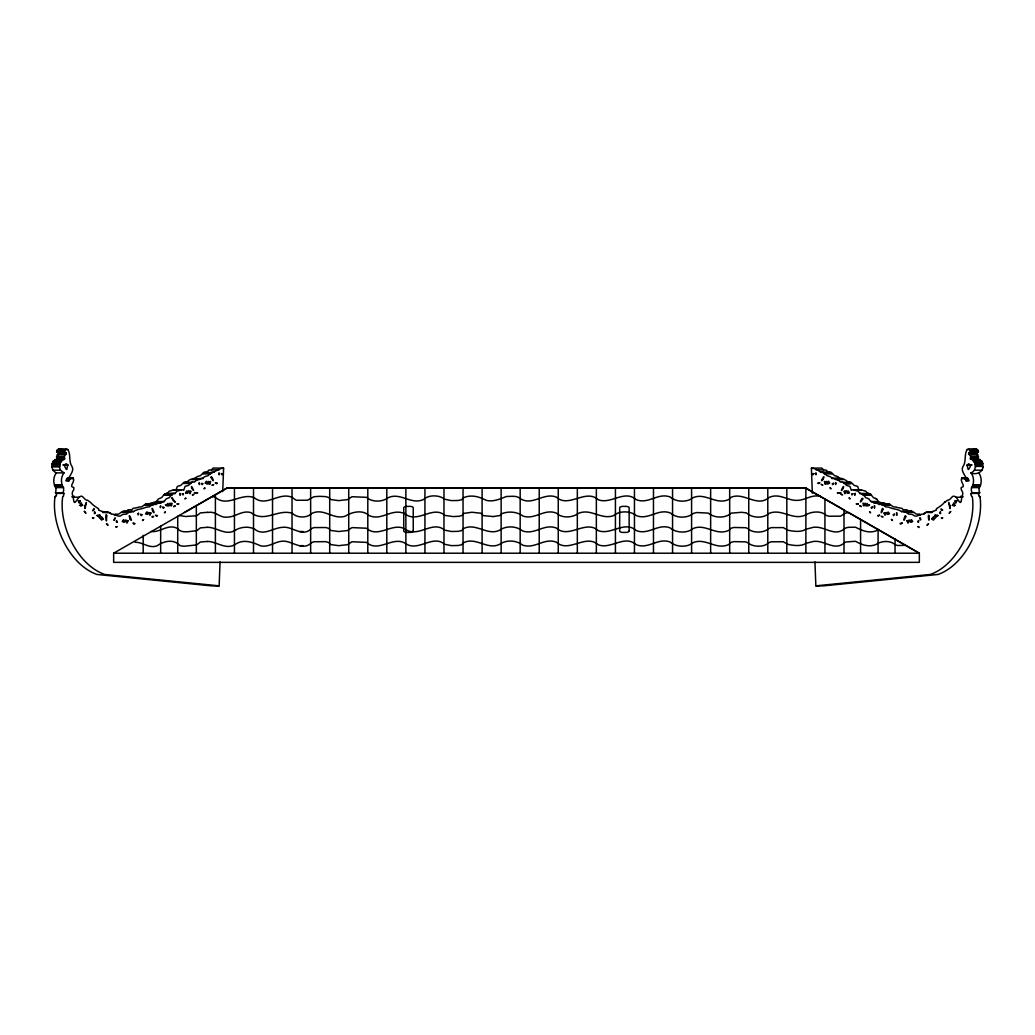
<?xml version="1.0" encoding="UTF-8"?>
<svg xmlns="http://www.w3.org/2000/svg" width="1035" height="1035" viewBox="0 0 1035 1035"><rect width="100%" height="100%" fill="white"/><g stroke="black" fill="none" stroke-linecap="round" stroke-linejoin="round"><path stroke-width="1.5" d="M978.774 472.827C981.672 476.734 982.163 483.655 979.213 487.601L979.097 488.313A6.029 3.959 -90 0 0 979.252 491.431L979.705 492.789L972.02 492.789L971.567 491.431A6.029 3.959 -90 0 1 971.412 488.313L971.529 487.601C974.375 483.668 974.233 476.876 970.985 472.879C976.717 475.725 984.945 470.796 982.564 464.818C983.457 458.919 975.604 458.854 970.895 459.398L970.403 458.919C970.791 457.496 970.843 454.326 968.98 454.417L969.485 452.269L978.191 452.282L978.347 451.014L976.626 449.151L967.169 449.488C963.779 455.064 966.716 461.248 962.873 466.772C960.519 470.524 965.344 475.673 967.311 479.968C965.94 483.28 965.073 476.113 961.916 477.821C959.16 481.547 966.871 486.838 961.256 487.394A3.674 2.406 -90 0 0 961.269 489.697C962.809 492.272 963.417 493.061 961.942 496.735A32.913 21.593 90 0 0 961.437 499.763C960.441 508.03 957.375 494.678 952.899 496.321C950.958 497.576 949.832 500.565 947.245 500.293A1.604 1.048 -90 0 0 946.87 500.759L945.123 501.923A7.62 4.994 -90 0 0 944.593 502.195C942.6 504.808 939.353 506.904 936.546 508.664A2.238 1.462 -90 0 0 936.313 510.177L930.581 512.17L927.955 512.027A1.876 1.229 -90 0 0 927.425 512.428L931.953 512.558M980.016 459.605L978.088 458.919C979.757 454.016 974.31 452.476 969.73 454.326M858.921 489.969L857.692 486.528A8.435 5.537 90 0 0 856.514 486.036L854.25 485.441L852.206 483.384A2.122 1.397 -90 0 0 851.702 483.397C846.772 485.221 844.651 482.556 841.132 481.831A7.555 4.955 90 0 0 840.588 482.116C837.457 478.274 833.071 479.425 830.29 476.747A8.435 5.537 90 0 0 829.1 476.255L826.849 475.66L824.791 473.603A2.122 1.397 -90 0 0 824.287 473.616L823.756 472.542L821.402 472.051A7.555 4.955 90 0 0 820.859 472.335C817.973 470.045 815.05 468.208 811.401 468.221L812.346 493.216M190.789 491.302L190.246 493.63A9.431 6.184 -90 0 1 189.651 493.41L188.474 491.211L190.13 491.677A13.196 8.655 -90 0 0 190.789 491.302L187.71 491.302M210.519 481.521L209.976 483.85L206.909 483.85M55.295 492.789L62.98 492.789L63.433 491.431A6.029 3.959 -90 0 0 63.588 488.313L63.471 487.601C60.625 483.668 60.767 476.876 64.015 472.879L56.33 472.879C53.095 476.876 52.94 483.668 55.786 487.601L55.903 488.313A6.029 3.959 -90 0 1 55.748 491.431C54.842 493.061 57.947 494.368 55.709 496.257A9.742 6.391 90 0 0 55.01 496.735C50.922 524.68 69.254 564.67 96.967 574.464L211.463 585.849L219.148 585.849L220.054 561.876M222.719 491.612L223.599 468.221C217.428 467.859 213.896 475.065 206.547 472.335A7.555 4.955 -90 0 0 205.913 472.051L203.559 472.542L203.028 473.616A2.122 1.397 -90 0 0 202.524 473.603L200.48 475.66L198.215 476.255A8.435 5.537 90 0 0 197.038 476.747C194.347 479.438 190.13 478.144 187.089 481.896M967.091 465.258L968.191 469.502A3.234 2.122 -90 0 0 968.941 469.049L970.39 466.229A2.135 1.397 -90 0 0 970.261 464.987L968.657 463.771L967.091 465.258L971.697 465.258M970.985 472.879C977.984 470.097 971.231 463.499 983.25 466.733M56.33 472.879C50.366 470.511 50.624 460.808 56.433 459.398L56.912 458.919C55.114 453.576 61.634 453.175 66.02 454.417L65.516 452.269L56.809 452.282L56.653 451.014L58.374 449.151L67.831 449.488C71.221 455.064 68.284 461.248 72.127 466.772C74.481 470.524 69.656 475.673 67.689 479.968C69.06 483.28 69.927 476.113 73.084 477.821C75.84 481.547 68.129 486.838 73.744 487.394A3.674 2.406 -90 0 1 73.731 489.697C72.191 492.272 71.583 493.061 73.058 496.735A32.913 21.593 90 0 1 73.563 499.763C74.429 507.655 77.457 496.037 81.48 496.101C83.938 496.916 84.883 500.617 87.755 500.293A1.604 1.048 -90 0 1 88.13 500.759L89.954 502.001A7.62 4.994 -90 0 1 90.407 502.195C92.4 504.808 95.647 506.904 98.454 508.664A2.238 1.462 -90 0 1 98.687 510.177L104.419 512.17L107.045 512.027A1.876 1.229 -90 0 1 107.575 512.428L109.529 512.855A8.086 5.304 90 0 1 109.956 512.868L110.861 513.502A5.343 3.506 -90 0 1 111.172 514.136C115.183 513.308 118.507 518.535 122.026 514.874A10.014 6.572 -90 0 1 123.566 514.343L126.412 514.085L128.909 512.273A2.238 1.475 -90 0 1 129.453 512.39L131.29 511.51A7.426 4.877 90 0 1 131.678 511.251L132.752 511.251A7.31 4.8 90 0 1 133.282 511.639C137.021 508.897 141.083 509.44 145.288 507.564A9.354 6.132 -90 0 1 146.711 507.072L149.376 506.839L151.705 505.158A2.096 1.371 -90 0 1 152.21 505.261L153.93 504.446A6.909 4.528 90 0 1 154.293 504.213L155.289 504.213A6.87 4.502 -90 0 1 155.793 504.575C159.015 501.652 163.944 503.592 165.911 499.155A8.435 5.537 90 0 1 167.062 498.508L169.274 497.628L171.189 495.299A2.122 1.397 90 0 1 171.694 495.248L172.767 493.967M64.493 452.282L64.869 449.876L66.046 449.151M51.75 466.733L59.435 466.733L60.884 461.235L64.597 458.919C64.209 457.496 64.157 454.326 66.02 454.417M975.565 466.733L975.306 463.421L972.344 459.605M150.916 512.985L150.049 515.184A8.81 5.783 -90 0 1 149.493 514.874L148.626 512.506L150.204 513.244A14.632 9.6 -90 0 0 150.916 512.985L147.837 512.985M128.042 520.67L127.111 523.037A9.393 6.158 -90 0 1 126.516 522.688L125.649 520.062L127.279 520.954A15.706 10.298 -90 0 0 128.042 520.67L124.963 520.67M100.214 515.766L100.11 515.391A2.898 1.902 90 0 0 99.683 515.301L98.092 515.96L98.907 517.125A36.018 23.637 -90 0 0 99.671 517.875A10.544 6.922 -90 0 1 99.787 516.931L100.214 515.766L97.135 515.766M171.551 505.546L171.952 503.152A13.196 8.655 90 0 1 171.318 503.605L169.649 503.359L170.943 505.403A9.431 6.184 -90 0 0 171.551 505.546L165.885 505.546M977.415 454.326L976.212 453.886L976.445 452.735L978.191 452.282M148.29 504.614C151.433 501.522 156.311 503.631 158.226 499.155A8.435 5.537 -90 0 1 159.377 498.508L161.589 497.628L163.517 495.299A2.122 1.397 -90 0 1 164.022 495.248L164.863 493.98L174.488 493.307A7.555 4.955 -90 0 1 175.044 493.514L176.894 491.198L180.685 490.15A12.485 8.189 -90 0 0 181.448 489.749L183.027 489.982A8.396 5.511 90 0 1 183.713 490.318L184.993 486.528A8.435 5.537 90 0 1 186.171 486.036L188.422 485.441L190.479 483.384A2.122 1.397 -90 0 1 190.983 483.397L191.514 482.323L193.868 481.831A7.555 4.955 90 0 1 194.412 482.116C197.504 478.299 201.941 479.412 204.71 476.747A8.435 5.537 90 0 1 205.9 476.255L208.151 475.66L210.208 473.603A2.122 1.397 -90 0 1 210.713 473.616L211.243 472.542L213.598 472.051A7.555 4.955 -90 0 1 214.142 472.335L214.323 472.335M176.079 489.969L177.308 486.528A8.435 5.537 90 0 1 178.486 486.036L180.75 485.441L182.794 483.384A2.122 1.397 -90 0 1 183.298 483.397L185.938 481.754M863.449 505.546A9.431 6.184 -90 0 0 864.057 505.403L865.351 503.359L863.682 503.605A13.196 8.655 90 0 1 863.048 503.139L863.449 505.546L869.115 505.546M131.794 509.647L133.062 508.379L137.603 507.564A9.354 6.132 -90 0 1 139.039 507.072L141.704 506.839L144.02 505.158A2.096 1.371 -90 0 1 144.525 505.261L145.379 504.265L153.93 504.446M972.02 492.789L970.765 494.135L971.606 496.257A9.742 6.391 90 0 1 972.305 496.735C976.393 524.68 958.061 564.67 930.349 574.464L815.852 585.849L814.946 561.876M979.705 492.789L978.45 494.135L979.291 496.257A9.742 6.391 90 0 1 979.99 496.735C984.078 524.68 965.746 564.67 938.033 574.464L823.537 585.849L815.852 585.849M842.865 488.636C838.622 495.118 845.181 482.038 843.24 488.158A3.364 2.199 90 0 0 842.852 488.636M862.233 493.967L863.216 495.131A2.122 1.397 -90 0 1 863.811 495.299L865.726 497.628L867.938 498.508A8.435 5.537 -90 0 1 869.089 499.155C871.056 503.592 875.985 501.652 879.207 504.575A6.87 4.502 90 0 1 879.711 504.213L880.707 504.213A6.909 4.528 -90 0 1 881.07 504.446L882.79 505.261A2.096 1.371 -90 0 1 883.295 505.158L885.624 506.839L888.289 507.072A9.354 6.132 -90 0 1 889.712 507.564C893.929 509.401 897.966 508.922 901.718 511.639A7.31 4.8 -90 0 1 902.248 511.251L903.322 511.251A7.426 4.877 -90 0 1 903.71 511.51L905.547 512.39A2.238 1.475 -90 0 1 906.091 512.286L908.588 514.085L911.434 514.343A10.014 6.572 -90 0 1 912.973 514.874C916.492 518.535 919.817 513.308 923.828 514.136A5.343 3.506 90 0 1 924.139 513.502L925.044 512.868A8.086 5.304 -90 0 1 925.471 512.855L926.364 512.053L932.509 512.053M165.432 493.967L166.803 493.307A7.555 4.955 90 0 1 167.36 493.514L169.21 491.198L173 490.15A12.485 8.189 90 0 0 173.776 489.749L181.448 489.749M103.332 518.69L101.663 520.139A6.999 4.593 90 0 1 101.275 519.505L101.534 516.775L102.581 518.483A15.616 10.246 -90 0 0 103.332 518.69L100.266 518.69M970.507 452.282L970.131 449.876L968.954 449.151M206.638 472.335L208.941 470.058L219.394 469.722M66.46 453.886L57.468 454.404M934.747 515.546L934.89 515.391A2.898 1.902 -90 0 1 935.317 515.301L936.908 515.96L936.093 517.125A36.018 23.637 -90 0 1 935.33 517.875A10.544 6.922 -90 0 0 935.213 516.931L934.747 515.546L937.826 515.546M945.046 502.001L945.123 501.923A7.62 4.994 90 0 0 944.593 502.195M115.881 514.343A10.014 6.572 -90 0 0 114.342 514.874A10.014 6.572 90 0 1 115.881 514.343L118.74 514.085L121.224 512.273A2.238 1.475 -90 0 1 121.768 512.39L123.605 511.51A7.426 4.877 90 0 1 123.993 511.251L125.067 511.251A7.31 4.8 -90 0 1 125.61 511.639L133.489 511.678M144.525 505.261L152.313 505.171M125.804 511.678L128.029 509.828L130.837 509.699M805.618 543.44L813.652 541.383A31.27 13.804 0 0 1 815.024 541.357C824.791 540.697 835.374 551.241 844.405 542.806A4.489 1.979 0 0 1 846.087 541.978L854.457 541.344A7.09 3.131 0 0 1 855.686 541.37C861.78 544.902 868.779 547.411 875.882 544.539C881.328 540.775 890.152 540.128 895.236 544.721L897.655 545.51L905.625 545.316M805.54 529.364L813.588 527.242A32.137 14.192 0 0 1 815.412 527.216C825.076 526.724 834.728 536.66 844.004 529.105C846.746 526.505 851.119 527.514 854.612 527.203A7.154 3.157 0 0 1 855.518 527.216C862.388 530.8 870.228 534.151 878.081 529.92M805.54 529.506C800.417 532.43 793.522 531.343 787.933 530.243L783.288 527.604L771.308 527.63L768.759 528.549C763.972 533.116 752.82 533.284 747.956 528.743L745.912 527.721L733.854 527.475L730.943 528.251L728.834 530.334C716.052 536.415 705.611 523.167 693.088 528.536C687.149 533.607 675.855 532.999 670.085 527.824C657.678 523.27 648.415 535.561 636.176 530.515C624.545 520.126 610.728 535.638 598.191 530.606C585.913 519.285 568.525 539.326 556.507 528.096C544.087 523.167 534.991 535.276 522.546 530.942C517.034 526.336 507.965 525.689 501.677 528.937C488.908 537.877 476.747 522.106 463.667 528.51L461.662 530.606L458.311 531.343L451.363 531.498L444.558 530.114C432.876 519.997 418.282 537.877 405.862 529.584C393.455 520.98 378.383 539.222 366.506 528.225L352.003 527.604L347.514 530.528L338.626 531.524L330.683 530.425L328.587 528.342L325.883 527.527L313.967 527.604L311.561 528.51C302.078 538.006 292.633 525.832 282.516 527.345C273.201 527.682 263.744 536.479 254.778 529.286M805.54 543.647C800.417 546.571 793.522 545.497 787.933 544.384L783.288 541.745L771.308 541.784L768.759 542.702C764.011 547.567 752.859 547.127 747.956 542.896L745.912 541.861L733.854 541.615L730.943 542.392L728.834 544.488C716.052 550.555 705.611 537.307 693.088 542.676C687.149 547.748 675.855 547.153 670.085 541.978C657.691 537.45 648.415 549.727 636.176 544.669C624.545 534.28 610.779 549.831 598.191 544.746C585.849 533.465 568.616 553.427 556.507 542.236C544.1 537.32 534.991 549.443 522.546 545.083C517.034 540.49 507.965 539.843 501.677 543.077C488.908 552.017 476.747 536.259 463.667 542.65L461.662 544.746L458.311 545.484L451.363 545.639L444.558 544.255C432.928 534.125 418.243 552.043 405.862 543.724C393.455 535.121 378.383 553.363 366.506 542.379L352.003 541.758L347.514 544.682L338.626 545.665L330.683 544.565L328.587 542.495L325.883 541.667L313.967 541.745L311.561 542.663C304.122 550.439 294.781 543.336 287.044 541.603C277.212 539.08 270.29 547.903 260.716 545.859C253.148 542.547 244.221 538.821 236.148 543.841C227.299 550.387 218.152 542.638 209.406 541.499A10.182 4.489 0 0 0 207.556 541.577M82.606 505.287L80.652 506.05A6.003 3.946 90 0 1 80.445 505.313L81.247 502.816L81.946 504.808A14.089 9.237 90 0 0 82.606 505.287L79.54 505.287M831.868 478.597C838.648 477.523 843.24 477.691 847.911 481.896M236.148 529.7C241.647 526.828 249.124 526.194 254.662 529.183M236.071 529.752C227.208 536.221 218.139 528.471 209.406 527.345A10.182 4.489 0 0 0 207.556 527.423M227.454 487.796L184.45 512.454M113.643 553.207L227.092 488.002L805.45 488.002L919.339 553.22L919.339 562.354L113.643 562.354L113.643 553.22L919.339 553.22L848.532 512.454L844.793 513.425L840.627 516.154L828.712 516.219L826.098 515.314C821.182 510.449 811.337 511.484 805.864 514.835C792.939 521.213 781.968 508.017 768.992 513.412C763.519 518.677 751.928 518.16 746.455 512.907L741.59 512.286L731.215 513.153C725.47 518.483 714.215 518.237 708.289 513.101L696.736 512.532L693.372 513.399C687.602 518.419 676.153 518.432 670.564 513.037C658.118 508.107 648.816 520.333 636.538 515.715C630.638 510.76 619.473 510.514 613.587 515.611C601.037 520.269 590.726 507.719 577.996 513.567C572.704 517.707 561.876 518.419 556.882 513.36C544.591 507.9 535.444 520.062 523.128 516.116C517.177 511.782 509.013 510.967 501.923 513.606L499.892 515.559L493.372 516.53M71.803 496.787L74.416 496.321M146.608 504.213A6.909 4.528 -90 0 0 146.245 504.446L146.155 504.446A6.909 4.528 90 0 1 146.608 504.213L147.617 504.213A6.87 4.502 -90 0 1 148.108 504.575A6.87 4.502 90 0 0 147.617 504.213M211.515 469.812L213.184 468.04L223.599 468.221M873.812 502.958L884.097 502.764L886.71 504.614M960.583 496.321L963.197 496.787M901.614 511.665L909.299 511.665A7.31 4.8 -90 0 1 909.933 511.251L911.007 511.251A7.426 4.877 90 0 1 911.395 511.51L913.232 512.39A2.238 1.475 -90 0 1 913.776 512.286L916.26 514.085L919.119 514.343A10.014 6.572 -90 0 1 920.658 514.874A10.014 6.572 90 0 0 919.119 514.343M820.781 472.335L828.453 472.335A7.555 4.955 90 0 1 829.087 472.051L831.441 472.542L831.972 473.616A2.122 1.397 -90 0 1 832.476 473.603L834.52 475.66L836.785 476.255A8.435 5.537 -90 0 1 837.962 476.747L839.747 478.636M859.658 489.982A8.396 5.511 -90 0 0 859.361 490.111A8.396 5.511 90 0 1 859.658 489.982L861.223 489.749A12.485 8.189 -90 0 0 862 490.15L865.79 491.198L867.64 493.514A7.555 4.955 -90 0 1 868.197 493.307L870.513 494.109L870.978 495.248A2.122 1.397 -90 0 1 871.483 495.299L873.411 497.628L875.623 498.508A8.435 5.537 -90 0 1 876.774 499.155L878.34 501.535L881.497 502.958M815.606 469.722L826.059 470.058L828.362 472.335M976.626 449.151L967.169 449.488M849.062 481.754L851.702 483.397M904.163 509.699L906.97 509.828L909.196 511.678M828.453 472.335L828.543 472.335A7.555 4.955 -90 0 1 829.087 472.051M56.809 452.282L66.227 452.735M844.017 483.397A2.122 1.397 -90 0 1 844.521 483.384L846.578 485.441L848.829 486.036A8.435 5.537 -90 0 1 850.007 486.528L851.288 490.318A8.396 5.511 -90 0 1 851.973 489.982L853.552 489.749A12.485 8.189 -90 0 0 854.315 490.15L858.106 491.198L859.956 493.514A7.555 4.955 -90 0 1 860.512 493.307L862.026 493.967M167.36 493.514L167.45 493.514A7.555 4.955 -90 0 0 166.803 493.307M207.569 512.312L200.428 512.894L197.439 515.236A4.127 1.824 0 0 1 196.456 515.753L185.627 516.504L178.977 515.482M207.556 527.281L200.363 527.876L197.362 530.269A4.114 1.811 0 0 1 196.391 530.735C190.725 531.071 181.617 533.957 177.813 528.73C168.64 523.089 160.283 532.663 151.304 531.537M207.556 541.421L200.363 542.017L197.362 544.41A4.049 1.785 0 0 1 195.99 544.992L184.54 546.195A7.012 3.092 0 0 1 179.935 545.523C173.375 538.498 163.543 541.214 156.958 545.898C148.872 548.77 142.726 541.887 134.951 542.275M493.281 516.543L483.604 515.676A4.386 1.941 0 0 1 482.685 515.042L480.887 513.205L471.947 512.26L463.978 513.347L462.037 515.443L459.346 516.258L453.175 516.568L444.895 515.417C433.083 504.964 417.532 523.813 405.228 513.981A5.253 2.316 0 0 0 402.24 512.778C390.286 509.401 381.074 520.993 368.99 515.508C362.612 509.375 351.732 511.95 345.173 516.219C332.934 519.997 323.903 507.538 311.69 513.463C307.123 518.237 297.278 518.069 292.504 513.463A1.772 0.789 0 0 0 292.051 513.192C277.367 508.845 264.701 523.154 250.975 512.623C242.216 509.919 235.501 517.125 227.221 517.138C220.235 518.25 215.798 511.174 208.863 512.364A12.109 5.343 0 0 0 207.556 512.441M67.831 449.488L58.374 449.151M57.184 449.876L64.869 449.876M970.131 449.876L977.816 449.876M56.653 451.014L64.325 451.014M970.675 451.014L978.347 451.014M56.563 451.946L64.248 451.946M970.752 451.946L978.437 451.946M968.773 452.735L976.445 452.735M968.54 453.886L976.212 453.886M57.585 454.326L65.27 454.326M968.98 454.417L977.532 454.404M57.326 454.714L65.011 454.714M969.989 454.714L977.674 454.714M56.731 456.629L64.416 456.629M970.584 456.629L978.269 456.629M56.511 456.797L64.183 456.797M970.817 456.797L978.489 456.797M56.912 458.22L64.597 458.22M970.403 458.22L978.088 458.22M56.912 458.919L64.597 458.919M970.403 458.919L978.088 458.919M56.433 459.398L64.105 459.398M970.895 459.398L978.567 459.398M54.984 459.605L62.656 459.605M54.312 460.549L61.996 460.549M973.004 460.549L980.688 460.549M54.143 460.769L61.815 460.769M973.185 460.769L980.857 460.769M53.432 460.976L61.104 460.976M973.896 460.976L981.568 460.976M53.199 461.235L60.884 461.235M974.116 461.235L981.801 461.235M53.251 461.481L60.936 461.481M974.064 461.481L981.749 461.481M53.199 462.037L60.884 462.037M974.116 462.037L981.801 462.037M52.009 463.421L60.043 463.292M974.957 463.292L982.991 463.421M52.371 464.185L60.043 464.185M974.957 464.185L982.629 464.185M63.122 464.715L67.728 464.715L66.809 469.502A3.234 2.122 -90 0 1 66.059 469.049L64.61 466.229A2.135 1.397 -90 0 1 64.739 464.987L65.994 463.745L67.728 464.715M967.272 464.715L971.878 464.715M52.436 464.818L60.121 464.818M974.879 464.818L982.564 464.818M63.303 465.258L67.909 465.258M52.073 466.397L59.758 466.397M975.242 466.397L982.927 466.397M811.401 468.221L821.816 468.04L823.485 469.812M52.72 470.175L60.405 470.175L64.015 472.879M974.595 470.175L982.28 470.175M203.559 472.542L212.201 472.529M822.799 472.529L831.441 472.542M203.119 473.512L210.791 473.512M824.209 473.512L831.881 473.512M203.028 473.616L210.713 473.616M824.287 473.616L831.972 473.616M68.388 477.782L73.084 477.821M961.916 477.821L966.612 477.782M68.232 478.092L71.337 477.924M963.663 477.924L966.768 478.092M67.081 478.286L73.239 478.196M961.761 478.196L967.919 478.286M67.146 478.649L73.291 478.649M195.253 478.636L203.132 478.597M961.709 478.649L967.854 478.649M66.77 479.076L69.85 479.076M965.15 479.076L968.23 479.076M191.798 479.593L199.664 479.503M835.336 479.503L843.202 479.593M65.994 480.007L69.073 480.007M965.927 480.007L969.006 480.007M66.033 480.952L69.099 480.952M965.901 480.952L968.967 480.952M183.829 482.323L192.471 482.31M842.529 482.31L851.171 482.323M183.389 483.293L191.074 483.293M843.926 483.293L851.611 483.293M183.298 483.397L190.983 483.397M824.481 481.521L825.024 483.85L828.091 483.85M54.596 484.962L62.281 484.962M972.719 484.962L980.404 484.962M54.506 485.234L62.191 485.234M972.809 485.234L980.494 485.234M54.544 485.855L62.229 485.855M972.771 485.855L980.456 485.855M54.777 486.579L62.462 486.579M972.538 486.579L980.223 486.579M55.786 487.601L63.471 487.601M971.529 487.601L979.213 487.601M227.247 487.808L805.45 487.808L844.004 509.88L844.004 553.207M853.552 489.749L861.223 489.749M844.211 491.302A13.196 8.655 90 0 0 844.87 491.677L846.527 491.211L845.349 493.41A9.431 6.184 -90 0 1 844.754 493.63L844.211 491.302L847.29 491.302M56.343 493.397L64.028 493.397L63.394 496.257A9.742 6.391 90 0 0 62.695 496.735C58.607 524.68 76.939 564.67 104.651 574.464L219.148 585.849M970.972 493.397L978.657 493.397M167.541 493.501L175.225 493.501M859.774 493.501L867.459 493.501M861.883 493.967L869.568 493.967M164.487 494.109L172.159 494.109M862.841 494.109L870.513 494.109M164.099 495.131L171.784 495.131L164.022 495.248M870.901 495.131L863.216 495.131L870.978 495.248M72.709 497.227L78.854 497.227M956.146 497.227L962.291 497.227M156.66 501.535L164.345 501.535M870.655 501.535L878.34 501.535M153.503 502.958L161.188 502.958M145.198 504.291L152.882 504.291M882.118 504.291L889.802 504.291L890.475 505.261A2.096 1.371 -90 0 1 890.98 505.158L893.296 506.839L895.961 507.072A9.354 6.132 90 0 1 897.397 507.564L901.938 508.379L903.206 509.647M881.07 504.446L889.802 504.291M165.419 504.795L170.025 504.795M864.975 504.795L869.581 504.795M882.687 505.171L890.475 505.261M952.394 505.287A14.089 9.237 -90 0 0 953.054 504.821L953.753 502.816L954.555 505.313A6.003 3.946 -90 0 1 954.348 506.05L952.394 505.287L955.46 505.287M122.492 511.342L131.29 511.51M903.71 511.51L912.508 511.342M102.491 512.053L108.636 512.053M121.768 512.39L129.556 512.286M905.444 512.286L913.232 512.39M103.047 512.558L107.666 512.558M884.084 512.985A14.632 9.6 90 0 0 884.796 513.244L886.374 512.506L885.507 514.874A8.81 5.783 90 0 1 884.951 515.184L884.084 512.985L887.163 512.985M97.044 515.391L100.11 515.391M934.89 515.391L937.956 515.391M97.174 515.546L100.253 515.546M934.786 515.766L937.865 515.766M931.668 518.69A15.616 10.246 -90 0 0 932.419 518.483L933.466 516.775L933.725 519.505A6.999 4.593 -90 0 1 933.337 520.139L931.668 518.69L934.734 518.69M906.958 520.67A15.706 10.298 -90 0 0 907.708 520.954L909.351 520.062L908.484 522.701A9.393 6.158 90 0 1 907.889 523.037L906.958 520.67L910.037 520.67M303.151 531.524L299.827 531.511M303.151 545.678L299.827 545.665M911.395 511.51L911.486 511.51A7.426 4.877 -90 0 0 911.007 511.251M926.364 512.053L927.244 512.493M820.807 496.567C811.66 493.811 805.191 500.655 796.601 500.371C787.027 500.526 778.954 492.66 768.837 497.589C757.271 507.81 743.583 491.599 730.995 497.343L728.873 499.426C716.104 505.507 705.637 492.311 693.114 497.641C687.188 502.687 675.881 502.13 670.111 496.955C657.704 492.401 648.428 504.666 636.189 499.633C624.571 489.27 610.728 504.705 598.204 499.724C585.913 488.365 568.513 508.444 556.481 497.201C543.763 491.923 532.43 506.464 520.178 498.56C516.659 495.209 511.057 496.593 506.607 496.451C500.138 498.805 493.798 502.104 486.295 500.384C479.554 496.839 471.572 494.303 463.667 497.641L461.623 499.75L458.246 500.474L451.338 500.617L444.571 499.219C439.668 494.872 428.49 494.562 423.6 499.491C410.921 505.3 400.235 491.625 387.711 497.926C382.213 502.234 371.681 502.247 366.493 497.317L352.016 496.722L347.475 499.633L338.6 500.629L330.721 499.543L328.574 497.46L325.844 496.632L319.699 496.321L313.928 496.722L307.524 500.228L296.411 500.28A27.893 12.316 0 0 1 292.582 497.615C279.618 491.159 266.538 507.59 254.377 497.809C241.22 492.13 227.532 508.12 215.099 497.175A8.112 3.584 0 0 0 212.356 496.567L212.02 496.528M888.392 504.213A6.909 4.528 90 0 1 888.755 504.446A6.909 4.528 -90 0 0 888.392 504.213L887.383 504.213A6.87 4.502 -90 0 0 886.891 504.575M62.98 492.789L64.028 493.397M59.435 466.733L60.405 470.175M192.135 488.636C196.301 495.015 189.703 482.038 191.837 488.235A3.364 2.199 90 0 1 192.148 488.636M58.555 452.735L58.788 453.886M895.042 539.028L895.042 553.233M878.081 529.351L878.081 553.233M860.577 519.402L860.577 553.233M824.934 498.961L824.934 553.207M805.877 488.002L805.877 553.207M786.82 487.808L786.82 553.207M767.789 487.808L767.789 553.207M748.758 487.808L748.758 553.207M729.675 487.808L729.675 553.207M710.644 487.808L710.644 553.207M691.587 487.808L691.587 553.207M672.556 487.808L672.556 553.207M653.473 487.808L653.473 553.207M634.455 487.808L634.455 553.207M615.424 487.808L615.424 553.207M596.354 487.808L596.354 553.207M577.336 487.808L577.336 553.207M558.253 487.808L558.253 553.207M539.222 487.808L539.222 553.207M520.165 487.808L520.165 553.207M501.134 487.808L501.134 553.207M482.103 487.808L482.103 553.207M463.046 487.808L463.046 553.207M443.976 487.808L443.976 553.207M424.932 487.808L424.932 553.207M405.875 487.808L405.875 553.207M386.805 487.808L386.805 553.207M367.8 487.808L367.8 553.207M348.73 487.808L348.73 553.207M329.699 487.808L329.699 553.207M310.642 487.808L310.642 553.207M292.025 487.808L292.025 553.207M272.528 487.808L272.528 553.207M253.51 487.808L253.51 553.207M234.44 487.808L234.44 553.207M215.396 494.601L215.396 553.207M196.339 505.52L196.339 553.207M177.722 516.206L177.722 553.207M160.658 525.78L160.658 553.207M143.192 535.393L143.192 553.207M175.639 490.111A8.396 5.511 -90 0 0 175.342 489.982L173.932 489.749A12.485 8.189 -90 0 1 173 490.15M109.529 512.855A8.086 5.304 -90 0 1 109.956 512.868M209.976 483.85A9.431 6.184 90 0 1 209.38 483.63L208.203 481.43L209.859 481.896A13.196 8.655 90 0 0 210.519 481.521M55.01 496.735A9.742 6.391 -90 0 1 55.709 496.257M867.64 493.514A7.555 4.955 90 0 1 868.197 493.307M875.623 498.508A8.435 5.537 90 0 1 876.774 499.155M979.291 496.257A9.742 6.391 -90 0 1 979.99 496.735M923.828 514.136A5.343 3.506 -90 0 1 924.139 513.502M825.024 483.85A9.431 6.184 90 0 0 825.619 483.63L826.797 481.43L825.141 481.896A13.196 8.655 90 0 1 824.481 481.521M925.044 512.868A8.086 5.304 90 0 1 925.471 512.855M855.143 494.394C854.185 497.641 855.259 490.771 855.143 494.394M84.754 506.012L85.025 508.547L86.397 502.441A3.545 2.329 90 0 1 86.203 502.984L85.375 504.64A2.419 1.591 -90 0 1 85.284 505.183L84.754 506.012M93.965 508.884L93.551 510.527L92.529 510.695L93.965 508.884M816.11 473.577C815.645 477.368 815.722 470.627 816.11 473.577M835.84 483.358C835.374 487.149 835.452 480.421 835.84 483.358M950.635 511.549L949.302 513.179L950.635 511.549M115.04 518.095L114.083 520.217L115.04 518.095M211.075 477.329L211.567 478.455A3.364 2.199 -90 0 1 211.864 478.856C215.267 484.846 211.334 474.211 211.075 477.329M849.179 498.068L849.994 498.986A7.271 4.761 -90 0 0 849.761 498.314L849.179 498.068M106.721 515.831L106.424 520.928L105.868 517.603A2.393 1.565 -90 0 0 105.816 517.06L106.256 514.576L106.721 515.831M185.588 492.88L186.727 493.255A41.995 27.544 90 0 0 187.671 493.294A12.795 8.396 90 0 1 187.296 492.492L186.792 491.043A2.368 1.552 -90 0 0 186.416 491.289L185.588 492.88M205.318 483.099L206.457 483.474A41.995 27.544 90 0 0 207.401 483.513A12.795 8.396 -90 0 1 207.026 482.711L206.521 481.262A2.368 1.552 -90 0 0 206.146 481.508L205.318 483.099M822.993 479.373C818.62 484.626 825.917 472.283 823.433 478.455A3.364 2.199 90 0 0 823.135 478.856L822.993 479.373M868.132 505.416L866.968 505.636A41.995 27.544 -90 0 1 866.036 505.546A12.795 8.396 -90 0 0 866.463 504.795L867.045 503.424A2.368 1.552 -90 0 1 867.395 503.722L868.132 505.416M950.246 506.167L949.975 508.547L948.603 502.441A3.545 2.329 -90 0 0 948.797 502.984L949.625 504.64A2.419 1.591 -90 0 0 949.716 505.183L950.246 506.167M123.023 520.45L122.234 521.485L123.424 522.015A44.596 29.252 90 0 0 124.42 522.222A11.838 7.762 90 0 1 124.135 521.304L123.825 519.699A2.846 1.876 -90 0 0 123.398 519.893L123.023 520.45M204.891 488.08L204.024 488.895A7.271 4.761 90 0 1 204.296 488.248L204.891 488.08M918.588 520.579L918.524 522.3L917.657 521.821L918.588 520.579M152.675 511.329C156.544 516.814 150.644 503.67 152.378 510.151A2.885 1.889 -90 0 1 152.624 510.591L152.675 511.329M862.724 498.896L862.181 499.957A3.364 2.199 90 0 0 861.844 500.306C858.144 505.804 862.685 495.739 862.724 498.896M129.931 518.897C134.071 524.732 127.758 510.708 129.621 517.629A3.079 2.018 90 0 1 129.893 518.108L129.931 518.897M413.237 530.709L413.211 531.11A3.286 1.449 0 0 1 409.925 532.417L406.884 532.417A3.286 1.449 0 0 1 403.753 530.955L403.753 507.823A3.286 1.449 0 0 1 406.962 506.374L409.938 506.374A3.286 1.449 0 0 1 413.224 507.719L413.237 530.709M629.151 530.709L629.138 531.11A3.286 1.449 0 0 1 625.839 532.417L622.798 532.417A3.286 1.449 0 0 1 619.68 530.955L619.68 507.823A3.286 1.449 0 0 1 622.876 506.374L625.852 506.374A3.286 1.449 0 0 1 629.138 507.719L629.151 530.709M147.19 512.325L147.268 513.567A11.087 7.271 -90 0 0 147.526 514.421A41.762 27.402 90 0 1 146.608 514.227L145.547 513.852L146.569 512.247A2.652 1.747 -90 0 1 146.97 512.066L147.19 512.325M828.207 481.78L827.974 482.711A12.795 8.396 90 0 1 827.599 483.513A41.995 27.544 90 0 0 828.543 483.474L829.695 483.229L828.854 481.508A2.368 1.552 -90 0 0 828.479 481.262L828.207 481.78M847.937 491.56L847.704 492.492A12.795 8.396 90 0 1 847.329 493.294A41.995 27.544 90 0 0 848.273 493.255L849.424 493.009L848.584 491.289A2.368 1.552 -90 0 0 848.208 491.043L847.937 491.56M929.275 516.452L929.184 517.06A2.393 1.565 -90 0 0 929.132 517.603C929.249 525.858 927.231 511.083 929.275 516.452M185.821 498.249L185.006 498.986A7.271 4.761 -90 0 1 185.239 498.314L185.821 498.249M165.393 512.027L164.41 512.855A8.396 5.511 -90 0 1 164.772 512.273L165.393 512.027M905.767 516.724L905.379 517.629A3.079 2.018 -90 0 0 905.107 518.108C902.261 525.262 905.327 512.157 905.767 516.724M143.554 519.609L142.494 520.489A9.056 5.938 90 0 1 142.895 519.868L143.554 519.609M199.16 483.63C199.949 486.967 199.212 480.059 199.16 483.63M218.89 473.849C219.679 477.187 218.941 470.278 218.89 473.849M882.984 509.298L882.622 510.151A2.885 1.889 -90 0 0 882.376 510.591C879.672 517.319 882.544 505.106 882.984 509.298M80.407 501.056L79.63 502.311A11.851 7.775 90 0 0 79.307 503.165A29.847 19.587 -90 0 1 78.751 502.156L78.246 500.759L79.928 500.72A2.665 1.747 90 0 1 80.329 500.966L80.407 501.056M106.501 523.736L107.718 525.262A2.225 1.462 -90 0 0 108.183 525.107L106.501 523.736M179.857 494.626C181.086 497.214 179.495 490.784 179.857 494.626M167.398 504.084L166.868 505.546L168.032 505.636A41.995 27.544 90 0 0 168.964 505.546A12.795 8.396 -90 0 1 168.537 504.795L167.955 503.424A2.368 1.552 -90 0 0 167.605 503.722L167.398 504.084M830.122 487.899L830.976 488.895A7.271 4.761 90 0 0 830.704 488.248L830.122 487.899M160.373 506.322C159.92 510.19 161.46 504.562 160.373 506.322M138.185 513.502C137.655 517.603 139.44 511.691 138.185 513.502M910.994 520.605L910.865 521.304A11.838 7.762 90 0 1 910.58 522.222A44.596 29.252 90 0 0 911.576 522.015L912.766 521.485L911.602 519.893A2.846 1.876 -90 0 0 911.175 519.699L910.994 520.605M887.849 512.907L887.732 513.567A11.087 7.271 90 0 1 887.474 514.421A41.762 27.402 -90 0 0 888.392 514.227L889.518 513.722L888.431 512.247A2.652 1.747 -90 0 0 888.03 512.066L887.849 512.907M928.498 523.865L927.282 525.262A2.225 1.462 -90 0 1 926.817 525.107L928.498 523.865M942.574 509.983L941.539 510.553L941.035 508.884L942.574 509.983M93.706 517.849L93.008 518.509L92.413 517.772A12.446 8.164 90 0 1 93.034 517.681L93.706 517.849M902.106 523.063L900.812 524.059A1.798 1.177 -90 0 1 900.036 523.438L902.106 523.063M879.556 515.223L878.353 516.154A1.669 1.1 -90 0 1 877.615 515.585L879.556 515.223M918.071 526.634L918.575 527.514L919.313 527.035A11.437 7.504 90 0 0 918.744 526.724L918.071 526.634M84.391 511.381L85.776 513.14L84.391 511.381M891.471 519.454L892.506 520.489A9.056 5.938 -90 0 0 892.105 519.868L891.471 519.454M869.633 511.885L870.59 512.855A8.396 5.511 90 0 0 870.228 512.273L869.633 511.885M94.664 511.898L94.314 513.554L95.246 513.425L94.664 511.898M956.78 500.914L956.249 502.156A29.847 19.587 90 0 1 955.693 503.165A11.851 7.775 -90 0 0 955.37 502.311L954.671 500.966A2.665 1.747 -90 0 1 955.072 500.72L956.78 500.914M919.986 517.966C919.766 521.278 922.056 519.803 919.986 517.966M116.955 526.763L115.687 527.035A11.437 7.504 -90 0 1 116.256 526.724L116.955 526.763M819.72 482.983L818.193 483.604A1.449 0.957 -90 0 1 817.766 483.022L819.72 482.983M839.45 492.763L837.923 493.385A1.449 0.957 -90 0 1 837.496 492.802L840.666 492.699L837.496 492.802L839.45 492.763M858.209 503.967L856.669 504.394A1.449 0.957 -90 0 1 856.268 503.747L858.209 503.967M183.415 493.941L183.053 494.989L182.108 493.824L183.415 493.941M940.336 511.898L939.754 513.425L940.686 513.554L940.336 511.898M202.731 483.655L202.317 484.639L201.437 483.358L202.731 483.655M222.447 473.875L222.046 474.858L221.167 473.577L222.447 473.875M896.646 512.791L896.659 515.327L896.646 512.791M874.471 505.662L874.484 508.03L874.471 505.662M881.393 516.452L883.023 517.008A5.731 3.765 90 0 0 882.635 516.568L881.393 516.452M173.828 506.62L175.342 505.843L174.074 506.193A5.084 3.338 90 0 0 173.828 506.62M872.389 506.982L871.703 508.392L871.147 507.486L872.389 506.982M894.421 514.201L893.684 515.715L893.089 514.744L894.421 514.201M192.458 495.002L194.011 494.432L192.833 494.471A5.084 3.338 90 0 0 192.458 495.002M212.188 485.221L213.74 484.652L212.447 484.833A5.084 3.338 90 0 0 212.188 485.221M141.911 514.744L141.316 515.715L140.579 514.201L141.911 514.744M163.853 507.486L163.297 508.392L162.611 506.982L163.853 507.486M821.35 484.509L822.812 485.221A5.084 3.338 -90 0 0 822.553 484.833L821.428 484.432M841.08 494.29L842.542 495.002A5.084 3.338 -90 0 0 842.283 494.614L841.157 494.212M942.587 517.772C942.523 519.544 940.336 517.461 941.966 517.694A12.446 8.164 90 0 1 942.587 517.772M813.833 473.577L812.954 474.858L812.553 473.875L813.833 473.577M833.563 483.358L832.683 484.639L832.269 483.655L833.563 483.358M859.749 505.714L861.236 506.736A5.084 3.338 90 0 0 860.926 506.193L859.749 505.714M852.892 493.824L851.947 494.989L851.585 493.941L852.892 493.824M152.507 516.452L152.365 516.568A5.731 3.765 -90 0 0 151.977 517.008L153.672 516.607L152.507 516.452M172.017 497.887L172.819 499.957A3.364 2.199 90 0 1 173.155 500.306L175.277 502.221L172.017 497.887M178.331 504.394L176.791 503.967L178.732 503.747A1.449 0.957 -90 0 1 178.331 504.394M117.343 521.821L116.476 522.3L116.412 520.579L117.343 521.821M197.077 493.385L195.55 492.763L197.504 492.802A1.449 0.957 -90 0 1 197.077 493.385M216.807 483.604L215.28 482.983L217.234 483.022A1.449 0.957 -90 0 1 216.807 483.604M197.4 492.699L194.334 492.699L197.504 492.802M134.188 524.059L132.894 523.063L134.964 523.451A1.798 1.177 -90 0 1 134.188 524.059M156.647 516.154L155.444 515.223L157.385 515.585A1.669 1.1 -90 0 1 156.647 516.154"/></g></svg>
